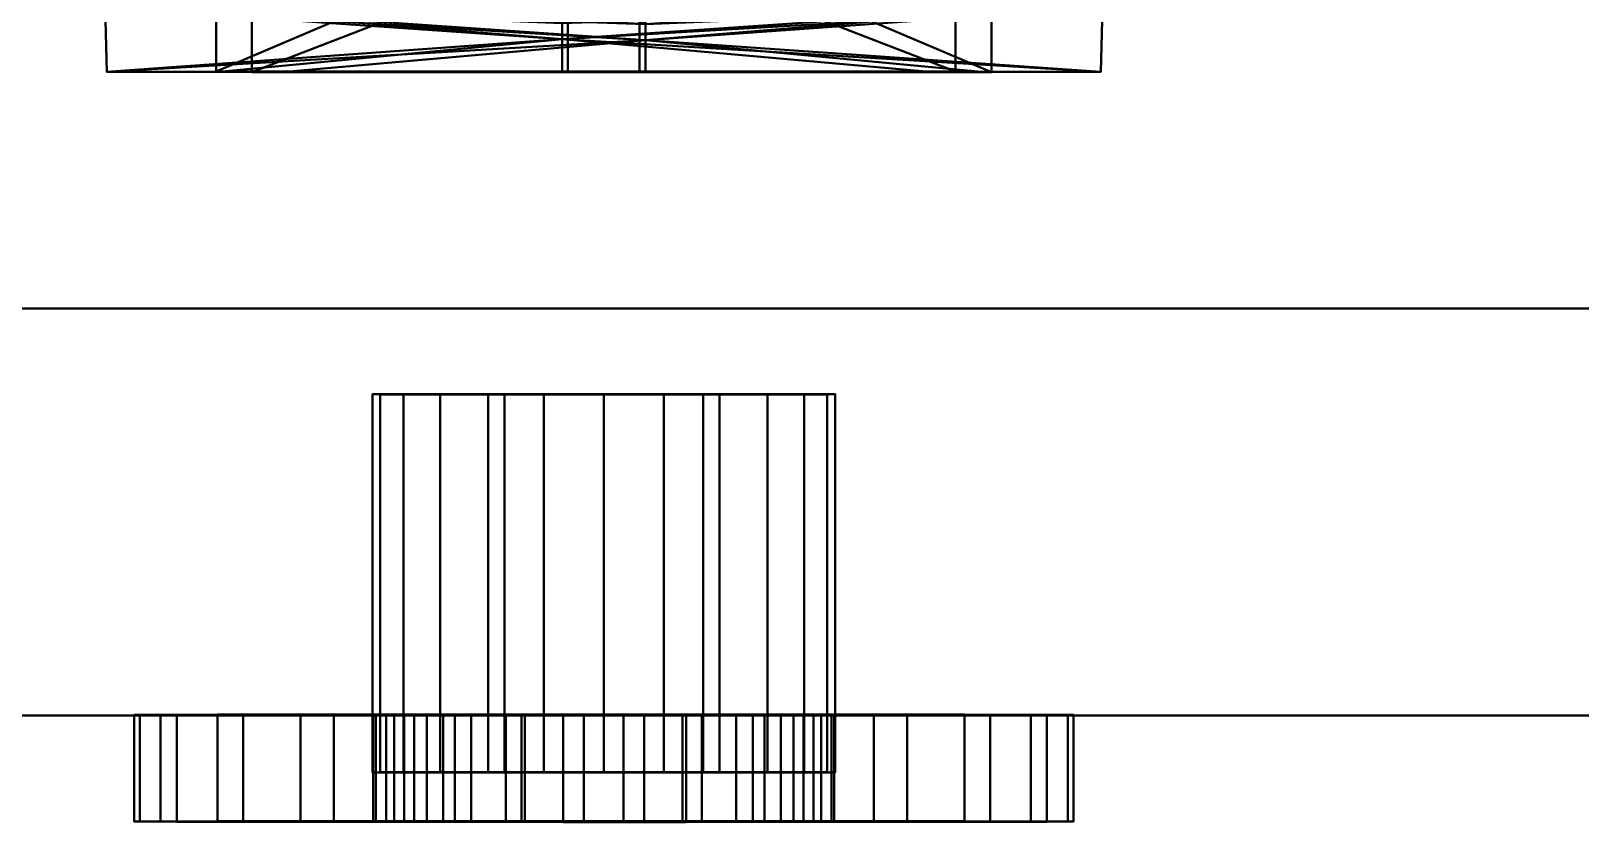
# Model space of a CAD drawing. Header units: millimetres. Extents: x -1445 to -245, y -164 to 264.
# Drawn here: x -823.38 to -787.24, y -163.99 to -145.52 of the extents above; entities that cross this region are included whole.
import ezdxf

# ---------------------------------------------------------------- set-up
doc = ezdxf.new("R2010")
doc.units = ezdxf.units.MM
doc.layers.add('A-GENM', color=7, linetype='Continuous', lineweight=40)

msp = doc.modelspace()

# ---------------------------------------------------------------- meshes
at = {"layer": 'A-GENM', "color": 35, "true_color": 0x97795e}
mesh = msp.add_polyface(dxfattribs=at)
corners = [(-245, -161.5, 900), (-245, 263.5, 900), (-1445, 263.5, 900), (-1445, -161.5, 900)]
mesh.append_faces([[corners[k] for k in face] for face in [(0, 1, 2, 3)]], dxfattribs={"color": 35})
mesh = msp.add_polyface(dxfattribs=at)
corners = [(-245, 263.5, 875), (-245, -161.5, 875), (-1445, -161.5, 875), (-1445, 263.5, 875)]
mesh.append_faces([[corners[k] for k in face] for face in [(3, 0, 1, 2)]], dxfattribs={"color": 35})
at = {"layer": 'A-GENM', "color": 254, "true_color": 0xced2d5}
mesh = msp.add_polyface(dxfattribs=at)
corners = [(-810.854, -146.467, 835.251), (-810.854, -144.717, 835.253), (-810.854, -142.967, 835.255), (-810.854, -141.217, 835.256), (-810.854, -139.467, 835.258), (-819.066, -139.473, 840.964), (-818.23, -139.483, 850.929), (-809.182, -139.488, 855.188), (-809.182, -141.238, 855.186), (-809.182, -142.988, 855.185), (-809.182, -144.738, 855.183), (-809.182, -146.488, 855.181), (-818.23, -146.483, 850.922), (-819.066, -146.473, 840.957)]
mesh.append_faces([[corners[k] for k in face] for face in [(12, 6, 9), (2, 5, 13)]], dxfattribs={"vtx0": -1, "vtx1": -1, "vtx2": -1, "color": 254})
mesh.append_faces([[corners[k] for k in face] for face in [(5, 6, 12, 13)]], dxfattribs={"vtx1": -1, "vtx3": -1, "color": 254})
mesh.append_faces([[corners[k] for k in face] for face in [(10, 11, 12, 9), (3, 4, 5, 2)]], dxfattribs={"vtx2": -1, "color": 254})
mesh.append_faces([[corners[k] for k in face] for face in [(6, 7, 8, 9), (13, 0, 1, 2)]], dxfattribs={"vtx3": -1, "color": 254})
mesh = msp.add_polyface(dxfattribs=at)
corners = [(-809.182, -139.488, 855.188), (-800.97, -139.482, 849.482), (-801.806, -139.472, 839.517), (-810.854, -139.467, 835.258), (-810.854, -141.217, 835.256), (-810.854, -142.967, 835.255), (-810.854, -144.717, 835.253), (-810.854, -146.467, 835.251), (-801.806, -146.472, 839.51), (-800.97, -146.482, 849.475), (-809.182, -146.488, 855.181), (-809.182, -144.738, 855.183), (-809.182, -142.988, 855.185), (-809.182, -141.238, 855.186)]
mesh.append_faces([[corners[k] for k in face] for face in [(8, 5, 6, 7)]], dxfattribs={"vtx0": -1, "color": 254})
mesh.append_faces([[corners[k] for k in face] for face in [(8, 2, 5), (12, 1, 9)]], dxfattribs={"vtx0": -1, "vtx1": -1, "vtx2": -1, "color": 254})
mesh.append_faces([[corners[k] for k in face] for face in [(2, 8, 9, 1)]], dxfattribs={"vtx0": -1, "vtx2": -1, "color": 254})
mesh.append_faces([[corners[k] for k in face] for face in [(13, 0, 1, 12)]], dxfattribs={"vtx2": -1, "color": 254})
mesh.append_faces([[corners[k] for k in face] for face in [(2, 3, 4, 5), (9, 10, 11, 12)]], dxfattribs={"vtx3": -1, "color": 254})
at = {"layer": 'A-GENM', "color": 35, "true_color": 0x97795e}
mesh = msp.add_polyface(dxfattribs=at)
corners = [(-245, -142.5, 37.475), (-245, -161.5, 37.475), (-842.975, -161.5, 37.475), (-842.975, -142.5, 37.475)]
mesh.append_faces([[corners[k] for k in face] for face in [(0, 1, 2, 3)]], dxfattribs={"color": 35})
mesh = msp.add_polyface(dxfattribs=at)
corners = [(-245, -152, 867.5), (-245, -142.5, 860), (-842.975, -142.5, 860), (-842.975, -152, 867.5)]
mesh.append_faces([[corners[k] for k in face] for face in [(3, 0, 1, 2)]], dxfattribs={"color": 35})
at = {"layer": 'A-GENM', "color": 254, "true_color": 0xced2d5}
mesh = msp.add_polyface(dxfattribs=at)
corners = [(-820.179, -144.972, 839.541), (-816.324, -144.967, 835.434), (-810.991, -144.966, 833.619), (-810.991, -145.341, 833.618), (-810.991, -145.716, 833.618), (-810.991, -146.091, 833.618), (-810.991, -146.466, 833.617), (-818.907, -146.47, 837.702), (-821.617, -146.478, 846.189), (-817.532, -146.487, 854.105), (-809.045, -146.489, 856.815), (-809.045, -146.114, 856.815), (-809.045, -145.739, 856.816), (-809.045, -145.364, 856.816), (-809.045, -144.989, 856.816), (-809.449, -144.989, 856.843), (-809.853, -144.989, 856.856), (-815.694, -144.988, 855.379), (-820.014, -144.984, 851.179), (-821.656, -144.978, 845.382)]
mesh.append_faces([[corners[k] for k in face] for face in [(13, 18, 12), (9, 12, 8), (1, 3, 0), (4, 0, 3)]], dxfattribs={"vtx0": -1, "vtx1": -1, "color": 254})
mesh.append_faces([[corners[k] for k in face] for face in [(8, 19, 4), (19, 8, 12)]], dxfattribs={"vtx0": -1, "vtx1": -1, "vtx2": -1, "color": 254})
mesh.append_faces([[corners[k] for k in face] for face in [(12, 18, 19), (4, 19, 0)]], dxfattribs={"vtx0": -1, "vtx2": -1, "color": 254})
mesh.append_faces([[corners[k] for k in face] for face in [(14, 15, 13)]], dxfattribs={"vtx1": -1, "color": 254})
mesh.append_faces([[corners[k] for k in face] for face in [(17, 18, 13), (16, 17, 13), (15, 16, 13), (7, 8, 4)]], dxfattribs={"vtx1": -1, "vtx2": -1, "color": 254})
mesh.append_faces([[corners[k] for k in face] for face in [(1, 2, 3), (5, 6, 7, 4)]], dxfattribs={"vtx2": -1, "color": 254})
mesh.append_faces([[corners[k] for k in face] for face in [(9, 10, 11, 12)]], dxfattribs={"vtx3": -1, "color": 254})
mesh = msp.add_polyface(dxfattribs=at)
corners = [(-810.991, -146.466, 833.617), (-810.991, -146.091, 833.618), (-810.991, -145.716, 833.618), (-810.991, -145.341, 833.618), (-810.991, -144.966, 833.619), (-810.587, -144.966, 833.592), (-810.183, -144.966, 833.579), (-804.341, -144.967, 835.056), (-800.021, -144.971, 839.256), (-798.38, -144.977, 845.053), (-799.856, -144.983, 850.894), (-803.712, -144.988, 855.001), (-809.045, -144.989, 856.816), (-809.045, -145.364, 856.816), (-809.045, -145.739, 856.816), (-809.045, -146.114, 856.815), (-809.045, -146.489, 856.815), (-801.128, -146.485, 852.73), (-798.419, -146.476, 844.243), (-802.504, -146.468, 836.327)]
mesh.append_faces([[corners[k] for k in face] for face in [(3, 8, 2), (11, 13, 10), (14, 10, 13)]], dxfattribs={"vtx0": -1, "vtx1": -1, "color": 254})
mesh.append_faces([[corners[k] for k in face] for face in [(18, 9, 14), (9, 18, 2)]], dxfattribs={"vtx0": -1, "vtx1": -1, "vtx2": -1, "color": 254})
mesh.append_faces([[corners[k] for k in face] for face in [(2, 18, 19), (2, 8, 9), (14, 9, 10)]], dxfattribs={"vtx0": -1, "vtx2": -1, "color": 254})
mesh.append_faces([[corners[k] for k in face] for face in [(4, 5, 3)]], dxfattribs={"vtx1": -1, "color": 254})
mesh.append_faces([[corners[k] for k in face] for face in [(7, 8, 3), (6, 7, 3), (5, 6, 3), (17, 18, 14)]], dxfattribs={"vtx1": -1, "vtx2": -1, "color": 254})
mesh.append_faces([[corners[k] for k in face] for face in [(11, 12, 13), (15, 16, 17, 14)]], dxfattribs={"vtx2": -1, "color": 254})
mesh.append_faces([[corners[k] for k in face] for face in [(19, 0, 1, 2)]], dxfattribs={"vtx3": -1, "color": 254})
mesh = msp.add_polyface(dxfattribs=at)
corners = [(-810.991, -146.466, 833.617), (-802.504, -146.468, 836.327), (-798.419, -146.476, 844.243), (-801.128, -146.485, 852.73), (-809.045, -146.489, 856.815), (-817.532, -146.487, 854.105), (-821.617, -146.478, 846.189), (-818.907, -146.47, 837.702), (-809.182, -146.488, 855.181), (-800.97, -146.482, 849.475), (-801.806, -146.472, 839.51), (-810.854, -146.467, 835.251), (-819.066, -146.473, 840.957), (-818.23, -146.483, 850.922)]
mesh.append_faces([[corners[k] for k in face] for face in [(6, 13, 5), (10, 2, 9), (2, 10, 1), (7, 12, 6)]], dxfattribs={"vtx0": -1, "vtx1": -1, "color": 254})
mesh.append_faces([[corners[k] for k in face] for face in [(9, 2, 3), (8, 4, 5, 13), (1, 10, 11, 0), (6, 12, 13)]], dxfattribs={"vtx0": -1, "vtx2": -1, "color": 254})
mesh.append_faces([[corners[k] for k in face] for face in [(8, 9, 3, 4), (11, 12, 7, 0)]], dxfattribs={"vtx1": -1, "vtx3": -1, "color": 254})
at = {"layer": 'A-GENM', "color": 35, "true_color": 0x97795e}
mesh = msp.add_polyface(dxfattribs=at)
corners = [(-245, -161.5, 867.5), (-245, -152, 867.5), (-842.975, -152, 867.5), (-842.975, -161.5, 867.5)]
mesh.append_faces([[corners[k] for k in face] for face in [(0, 1, 2, 3)]], dxfattribs={"color": 35})
at = {"layer": 'A-GENM', "color": 254, "true_color": 0xced2d5}
mesh = msp.add_polyface(dxfattribs=at)
corners = [(-810.018, -154.011, 850.628), (-808.62, -154.011, 850.444), (-807.318, -154.01, 849.905), (-806.199, -154.009, 849.047), (-805.341, -154.008, 847.928), (-804.802, -154.007, 846.626), (-804.618, -154.005, 845.228), (-804.802, -154.004, 843.831), (-805.341, -154.002, 842.528), (-806.199, -154.001, 841.41), (-807.318, -154, 840.552), (-808.62, -154, 840.012), (-810.018, -154, 839.828), (-811.415, -154, 840.012), (-812.718, -154, 840.552), (-813.836, -154.001, 841.41), (-814.694, -154.002, 842.528), (-815.234, -154.004, 843.831), (-815.418, -154.005, 845.228), (-815.234, -154.007, 846.626), (-814.694, -154.008, 847.928), (-813.836, -154.009, 849.047), (-812.718, -154.01, 849.905), (-811.415, -154.011, 850.444), (-812.335, -154.008, 848.405), (-812.335, -154.002, 841.696), (-810.018, -154.002, 841.696), (-807.7, -154.002, 841.696), (-807.7, -154.008, 848.405), (-810.018, -154.008, 848.405)]
mesh.append_faces([[corners[k] for k in face] for face in [(28, 6, 27)]], dxfattribs={"vtx0": -1, "vtx1": -1, "color": 254})
mesh.append_faces([[corners[k] for k in face] for face in [(24, 22, 23, 29), (18, 24, 25), (13, 25, 26, 12), (25, 13, 14)]], dxfattribs={"vtx0": -1, "vtx2": -1, "color": 254})
mesh.append_faces([[corners[k] for k in face] for face in [(24, 18, 19, 20), (24, 20, 21, 22), (25, 16, 17, 18), (28, 2, 3, 4), (28, 4, 5, 6), (27, 6, 7, 8)]], dxfattribs={"vtx0": -1, "vtx3": -1, "color": 254})
mesh.append_faces([[corners[k] for k in face] for face in [(15, 16, 25, 14), (0, 1, 29, 23), (9, 10, 27, 8), (10, 11, 27)]], dxfattribs={"vtx1": -1, "vtx2": -1, "color": 254})
mesh.append_faces([[corners[k] for k in face] for face in [(11, 12, 26, 27), (28, 29, 1, 2)]], dxfattribs={"vtx1": -1, "vtx3": -1, "color": 254})
mesh = msp.add_polyface(dxfattribs=at)
corners = [(-810.018, -162.823, 839.819), (-811.415, -162.823, 840.003), (-812.718, -162.824, 840.543), (-813.836, -162.825, 841.401), (-814.694, -162.826, 842.519), (-815.234, -162.827, 843.822), (-815.418, -162.829, 845.219), (-815.234, -162.83, 846.617), (-814.694, -162.832, 847.919), (-813.836, -162.833, 849.038), (-812.718, -162.834, 849.896), (-811.415, -162.834, 850.435), (-810.018, -162.834, 850.619), (-810.018, -154.011, 850.628), (-811.415, -154.011, 850.444), (-812.718, -154.01, 849.905), (-813.836, -154.009, 849.047), (-814.694, -154.008, 847.928), (-815.234, -154.007, 846.626), (-815.418, -154.005, 845.228), (-815.234, -154.004, 843.831), (-814.694, -154.002, 842.528), (-813.836, -154.001, 841.41), (-812.718, -154, 840.552), (-811.415, -154, 840.012), (-810.018, -154, 839.828)]
mesh.append_faces([[corners[k] for k in face] for face in [(13, 14, 11, 12), (0, 1, 24, 25)]], dxfattribs={"vtx1": -1, "color": 254})
mesh.append_faces([[corners[k] for k in face] for face in [(14, 15, 10, 11), (16, 17, 8, 9), (15, 16, 9, 10), (17, 18, 7, 8), (6, 7, 18, 19), (19, 20, 5, 6), (20, 21, 4, 5), (22, 23, 2, 3), (21, 22, 3, 4), (23, 24, 1, 2)]], dxfattribs={"vtx1": -1, "vtx3": -1, "color": 254})
mesh = msp.add_polyface(dxfattribs=at)
corners = [(-812.335, -162.825, 841.687), (-810.018, -162.825, 841.687), (-810.018, -154.002, 841.696), (-812.335, -154.002, 841.696)]
mesh.append_faces([[corners[k] for k in face] for face in [(0, 1, 2, 3)]], dxfattribs={"color": 254})
mesh = msp.add_polyface(dxfattribs=at)
corners = [(-812.335, -162.832, 848.396), (-812.335, -162.825, 841.687), (-812.335, -154.002, 841.696), (-812.335, -154.008, 848.405)]
mesh.append_faces([[corners[k] for k in face] for face in [(3, 0, 1, 2)]], dxfattribs={"color": 254})
mesh = msp.add_polyface(dxfattribs=at)
corners = [(-810.018, -162.832, 848.396), (-812.335, -162.832, 848.396), (-812.335, -154.008, 848.405), (-810.018, -154.008, 848.405)]
mesh.append_faces([[corners[k] for k in face] for face in [(0, 1, 2, 3)]], dxfattribs={"color": 254})
mesh = msp.add_polyface(dxfattribs=at)
corners = [(-810.018, -162.834, 850.619), (-808.62, -162.834, 850.435), (-807.318, -162.834, 849.896), (-806.199, -162.833, 849.038), (-805.341, -162.832, 847.919), (-804.802, -162.83, 846.617), (-804.618, -162.829, 845.219), (-804.802, -162.827, 843.822), (-805.341, -162.826, 842.519), (-806.199, -162.825, 841.401), (-807.318, -162.824, 840.543), (-808.62, -162.823, 840.003), (-810.018, -162.823, 839.819), (-810.018, -154, 839.828), (-808.62, -154, 840.012), (-807.318, -154, 840.552), (-806.199, -154.001, 841.41), (-805.341, -154.002, 842.528), (-804.802, -154.004, 843.831), (-804.618, -154.005, 845.228), (-804.802, -154.007, 846.626), (-805.341, -154.008, 847.928), (-806.199, -154.009, 849.047), (-807.318, -154.01, 849.905), (-808.62, -154.011, 850.444), (-810.018, -154.011, 850.628)]
mesh.append_faces([[corners[k] for k in face] for face in [(13, 14, 11, 12), (0, 1, 24, 25)]], dxfattribs={"vtx1": -1, "color": 254})
mesh.append_faces([[corners[k] for k in face] for face in [(14, 15, 10, 11), (16, 17, 8, 9), (15, 16, 9, 10), (17, 18, 7, 8), (6, 7, 18, 19), (19, 20, 5, 6), (20, 21, 4, 5), (22, 23, 2, 3), (21, 22, 3, 4), (23, 24, 1, 2)]], dxfattribs={"vtx1": -1, "vtx3": -1, "color": 254})
mesh = msp.add_polyface(dxfattribs=at)
corners = [(-810.018, -162.825, 841.687), (-807.7, -162.825, 841.687), (-807.7, -154.002, 841.696), (-810.018, -154.002, 841.696)]
mesh.append_faces([[corners[k] for k in face] for face in [(0, 1, 2, 3)]], dxfattribs={"color": 254})
mesh = msp.add_polyface(dxfattribs=at)
corners = [(-807.7, -162.832, 848.396), (-810.018, -162.832, 848.396), (-810.018, -154.008, 848.405), (-807.7, -154.008, 848.405)]
mesh.append_faces([[corners[k] for k in face] for face in [(0, 1, 2, 3)]], dxfattribs={"color": 254})
mesh = msp.add_polyface(dxfattribs=at)
corners = [(-807.7, -162.825, 841.687), (-807.7, -162.832, 848.396), (-807.7, -154.008, 848.405), (-807.7, -154.002, 841.696)]
mesh.append_faces([[corners[k] for k in face] for face in [(0, 1, 2, 3)]], dxfattribs={"color": 254})
at = {"layer": 'A-GENM', "color": 35, "true_color": 0x97795e}
mesh = msp.add_polyface(dxfattribs=at)
corners = [(-1445, -161.5, 875), (-245, -161.5, 875), (-245, -161.5, 900), (-1445, -161.5, 900)]
mesh.append_faces([[corners[k] for k in face] for face in [(1, 2, 3, 0)]], dxfattribs={"color": 35})
mesh = msp.add_polyface(dxfattribs=at)
corners = [(-245, -161.5, 37.475), (-245, -161.5, 867.5), (-842.975, -161.5, 867.5), (-842.975, -161.5, 37.475)]
mesh.append_faces([[corners[k] for k in face] for face in [(0, 1, 2, 3)]], dxfattribs={"color": 35})
at = {"layer": 'A-GENM', "color": 254, "true_color": 0xced2d5}
mesh = msp.add_polyface(dxfattribs=at)
corners = [(-810.963, -161.5, 856.16), (-808.095, -161.5, 856.031), (-805.357, -161.499, 855.164), (-802.937, -161.497, 853.619), (-801, -161.495, 851.499), (-799.677, -161.493, 848.95), (-799.059, -161.49, 846.146), (-799.187, -161.487, 843.278), (-800.054, -161.484, 840.54), (-801.6, -161.482, 838.12), (-803.719, -161.48, 836.182), (-806.268, -161.478, 834.86), (-809.072, -161.478, 834.241), (-811.941, -161.478, 834.37), (-814.679, -161.479, 835.237), (-817.099, -161.48, 836.783), (-819.036, -161.482, 838.902), (-820.359, -161.485, 841.451), (-820.977, -161.488, 844.255), (-820.848, -161.491, 847.124), (-819.982, -161.494, 849.861), (-818.436, -161.496, 852.281), (-816.316, -161.498, 854.219), (-813.768, -161.499, 855.542), (-809.554, -161.483, 839.821), (-808.177, -161.484, 840.124), (-806.926, -161.484, 840.774), (-805.885, -161.485, 841.725), (-805.126, -161.486, 842.913), (-804.701, -161.488, 844.257), (-804.638, -161.489, 845.665), (-804.941, -161.491, 847.041), (-805.591, -161.492, 848.293), (-806.542, -161.493, 849.333), (-807.73, -161.494, 850.092), (-809.074, -161.494, 850.517), (-810.482, -161.494, 850.581), (-811.859, -161.494, 850.277), (-813.11, -161.493, 849.628), (-814.15, -161.492, 848.677), (-814.909, -161.491, 847.489), (-815.335, -161.49, 846.145), (-815.398, -161.488, 844.736), (-815.094, -161.487, 843.36), (-814.445, -161.486, 842.109), (-813.494, -161.485, 841.068), (-812.306, -161.484, 840.309), (-810.962, -161.483, 839.884)]
mesh.append_faces([[corners[k] for k in face] for face in [(19, 42, 18), (39, 22, 38), (45, 16, 44), (32, 4, 31), (3, 33, 2), (11, 26, 10), (29, 7, 28)]], dxfattribs={"vtx0": -1, "vtx1": -1, "color": 254})
mesh.append_faces([[corners[k] for k in face] for face in [(43, 17, 18, 42), (44, 16, 17, 43), (35, 0, 1, 34), (2, 33, 34, 1), (5, 30, 31, 4), (30, 5, 6), (8, 27, 28, 7), (27, 8, 9)]], dxfattribs={"vtx0": -1, "vtx2": -1, "color": 254})
mesh.append_faces([[corners[k] for k in face] for face in [(35, 36, 0)]], dxfattribs={"vtx1": -1, "vtx2": -1, "color": 254})
mesh.append_faces([[corners[k] for k in face] for face in [(40, 41, 20, 21), (41, 42, 19, 20), (21, 22, 39, 40), (36, 37, 23, 0), (37, 38, 22, 23), (15, 16, 45, 46), (14, 15, 46, 47), (47, 24, 13, 14), (12, 13, 24, 25), (32, 33, 3, 4), (26, 27, 9, 10), (11, 12, 25, 26), (6, 7, 29, 30)]], dxfattribs={"vtx1": -1, "vtx3": -1, "color": 254})
mesh = msp.add_polyface(dxfattribs=at)
corners = [(-809.072, -163.966, 834.239), (-811.941, -163.966, 834.367), (-814.679, -163.967, 835.234), (-817.099, -163.969, 836.78), (-819.036, -163.971, 838.899), (-820.359, -163.974, 841.448), (-820.977, -163.977, 844.252), (-820.848, -163.979, 847.121), (-819.982, -163.982, 849.859), (-818.436, -163.985, 852.279), (-816.316, -163.987, 854.216), (-813.768, -163.988, 855.539), (-810.963, -163.989, 856.157), (-810.963, -161.5, 856.16), (-813.768, -161.499, 855.542), (-816.316, -161.498, 854.219), (-818.436, -161.496, 852.281), (-819.982, -161.494, 849.861), (-820.848, -161.491, 847.124), (-820.977, -161.488, 844.255), (-820.359, -161.485, 841.451), (-819.036, -161.482, 838.902), (-817.099, -161.48, 836.783), (-814.679, -161.479, 835.237), (-811.941, -161.478, 834.37), (-809.072, -161.478, 834.241)]
mesh.append_faces([[corners[k] for k in face] for face in [(13, 14, 11, 12), (0, 1, 24, 25)]], dxfattribs={"vtx1": -1, "color": 254})
mesh.append_faces([[corners[k] for k in face] for face in [(14, 15, 10, 11), (16, 17, 8, 9), (15, 16, 9, 10), (17, 18, 7, 8), (6, 7, 18, 19), (19, 20, 5, 6), (20, 21, 4, 5), (22, 23, 2, 3), (21, 22, 3, 4), (23, 24, 1, 2)]], dxfattribs={"vtx1": -1, "vtx3": -1, "color": 254})
mesh = msp.add_polyface(dxfattribs=at)
corners = [(-810.482, -163.983, 850.578), (-811.859, -163.983, 850.275), (-813.11, -163.982, 849.625), (-814.15, -163.981, 848.674), (-814.909, -163.98, 847.486), (-815.335, -163.978, 846.142), (-815.398, -163.977, 844.734), (-815.094, -163.976, 843.357), (-814.445, -163.974, 842.106), (-813.494, -163.973, 841.066), (-812.306, -163.972, 840.307), (-810.962, -163.972, 839.881), (-809.554, -163.972, 839.818), (-809.554, -161.483, 839.821), (-810.962, -161.483, 839.884), (-812.306, -161.484, 840.309), (-813.494, -161.485, 841.068), (-814.445, -161.486, 842.109), (-815.094, -161.487, 843.36), (-815.398, -161.488, 844.736), (-815.335, -161.49, 846.145), (-814.909, -161.491, 847.489), (-814.15, -161.492, 848.677), (-813.11, -161.493, 849.628), (-811.859, -161.494, 850.277), (-810.482, -161.494, 850.581)]
mesh.append_faces([[corners[k] for k in face] for face in [(14, 11, 12, 13), (1, 24, 25, 0)]], dxfattribs={"vtx0": -1, "color": 254})
mesh.append_faces([[corners[k] for k in face] for face in [(15, 10, 11, 14), (17, 8, 9, 16), (16, 9, 10, 15), (18, 7, 8, 17), (7, 18, 19, 6), (20, 5, 6, 19), (21, 4, 5, 20), (23, 2, 3, 22), (22, 3, 4, 21), (24, 1, 2, 23)]], dxfattribs={"vtx0": -1, "vtx2": -1, "color": 254})
mesh = msp.add_polyface(dxfattribs=at)
corners = [(-810.963, -163.989, 856.157), (-808.095, -163.989, 856.029), (-805.357, -163.988, 855.162), (-802.937, -163.986, 853.616), (-801, -163.984, 851.497), (-799.677, -163.981, 848.948), (-799.059, -163.978, 846.144), (-799.187, -163.976, 843.275), (-800.054, -163.973, 840.537), (-801.6, -163.97, 838.117), (-803.719, -163.968, 836.18), (-806.268, -163.967, 834.857), (-809.072, -163.966, 834.239), (-809.072, -161.478, 834.241), (-806.268, -161.478, 834.86), (-803.719, -161.48, 836.182), (-801.6, -161.482, 838.12), (-800.054, -161.484, 840.54), (-799.187, -161.487, 843.278), (-799.059, -161.49, 846.146), (-799.677, -161.493, 848.95), (-801, -161.495, 851.499), (-802.937, -161.497, 853.619), (-805.357, -161.499, 855.164), (-808.095, -161.5, 856.031), (-810.963, -161.5, 856.16)]
mesh.append_faces([[corners[k] for k in face] for face in [(13, 14, 11, 12), (0, 1, 24, 25)]], dxfattribs={"vtx1": -1, "color": 254})
mesh.append_faces([[corners[k] for k in face] for face in [(14, 15, 10, 11), (16, 17, 8, 9), (15, 16, 9, 10), (17, 18, 7, 8), (6, 7, 18, 19), (19, 20, 5, 6), (20, 21, 4, 5), (22, 23, 2, 3), (21, 22, 3, 4), (23, 24, 1, 2)]], dxfattribs={"vtx1": -1, "vtx3": -1, "color": 254})
mesh = msp.add_polyface(dxfattribs=at)
corners = [(-809.554, -163.972, 839.818), (-808.177, -163.972, 840.122), (-806.926, -163.973, 840.771), (-805.885, -163.974, 841.722), (-805.126, -163.975, 842.91), (-804.701, -163.977, 844.254), (-804.638, -163.978, 845.662), (-804.941, -163.979, 847.039), (-805.591, -163.981, 848.29), (-806.542, -163.982, 849.331), (-807.73, -163.982, 850.089), (-809.074, -163.983, 850.515), (-810.482, -163.983, 850.578), (-810.482, -161.494, 850.581), (-809.074, -161.494, 850.517), (-807.73, -161.494, 850.092), (-806.542, -161.493, 849.333), (-805.591, -161.492, 848.293), (-804.941, -161.491, 847.041), (-804.638, -161.489, 845.665), (-804.701, -161.488, 844.257), (-805.126, -161.486, 842.913), (-805.885, -161.485, 841.725), (-806.926, -161.484, 840.774), (-808.177, -161.484, 840.124), (-809.554, -161.483, 839.821)]
mesh.append_faces([[corners[k] for k in face] for face in [(14, 11, 12, 13), (1, 24, 25, 0)]], dxfattribs={"vtx0": -1, "color": 254})
mesh.append_faces([[corners[k] for k in face] for face in [(15, 10, 11, 14), (17, 8, 9, 16), (16, 9, 10, 15), (18, 7, 8, 17), (7, 18, 19, 6), (20, 5, 6, 19), (21, 4, 5, 20), (23, 2, 3, 22), (22, 3, 4, 21), (24, 1, 2, 23)]], dxfattribs={"vtx0": -1, "vtx2": -1, "color": 254})
mesh = msp.add_polyface(dxfattribs=at)
corners = [(-810.018, -162.834, 850.619), (-811.415, -162.834, 850.435), (-812.718, -162.834, 849.896), (-813.836, -162.833, 849.038), (-814.694, -162.832, 847.919), (-815.234, -162.83, 846.617), (-815.418, -162.829, 845.219), (-815.234, -162.827, 843.822), (-814.694, -162.826, 842.519), (-813.836, -162.825, 841.401), (-812.718, -162.824, 840.543), (-811.415, -162.823, 840.003), (-810.018, -162.823, 839.819), (-808.62, -162.823, 840.003), (-807.318, -162.824, 840.543), (-806.199, -162.825, 841.401), (-805.341, -162.826, 842.519), (-804.802, -162.827, 843.822), (-804.618, -162.829, 845.219), (-804.802, -162.83, 846.617), (-805.341, -162.832, 847.919), (-806.199, -162.833, 849.038), (-807.318, -162.834, 849.896), (-808.62, -162.834, 850.435), (-812.335, -162.832, 848.396), (-810.018, -162.832, 848.396), (-807.7, -162.832, 848.396), (-807.7, -162.825, 841.687), (-810.018, -162.825, 841.687), (-812.335, -162.825, 841.687)]
mesh.append_faces([[corners[k] for k in face] for face in [(23, 26, 22)]], dxfattribs={"vtx0": -1, "vtx1": -1, "color": 254})
mesh.append_faces([[corners[k] for k in face] for face in [(25, 0, 1, 24), (24, 3, 4), (28, 12, 13)]], dxfattribs={"vtx0": -1, "vtx2": -1, "color": 254})
mesh.append_faces([[corners[k] for k in face] for face in [(26, 20, 21, 22), (27, 14, 15, 16), (24, 1, 2, 3), (24, 4, 5, 6)]], dxfattribs={"vtx0": -1, "vtx3": -1, "color": 254})
mesh.append_faces([[corners[k] for k in face] for face in [(19, 20, 26, 18), (17, 18, 27, 16), (26, 27, 18), (10, 11, 29, 9), (8, 9, 29, 7)]], dxfattribs={"vtx1": -1, "vtx2": -1, "color": 254})
mesh.append_faces([[corners[k] for k in face] for face in [(23, 0, 25, 26), (13, 14, 27, 28), (29, 24, 6, 7), (28, 29, 11, 12)]], dxfattribs={"vtx1": -1, "vtx3": -1, "color": 254})
mesh = msp.add_polyface(dxfattribs=at)
corners = [(-810.963, -163.989, 856.157), (-813.768, -163.988, 855.539), (-816.316, -163.987, 854.216), (-818.436, -163.985, 852.279), (-819.982, -163.982, 849.859), (-820.848, -163.979, 847.121), (-820.977, -163.977, 844.252), (-820.359, -163.974, 841.448), (-819.036, -163.971, 838.899), (-817.099, -163.969, 836.78), (-814.679, -163.967, 835.234), (-811.941, -163.966, 834.367), (-809.072, -163.966, 834.239), (-806.268, -163.967, 834.857), (-803.719, -163.968, 836.18), (-801.6, -163.97, 838.117), (-800.054, -163.973, 840.537), (-799.187, -163.976, 843.275), (-799.059, -163.978, 846.144), (-799.677, -163.981, 848.948), (-801, -163.984, 851.497), (-802.937, -163.986, 853.616), (-805.357, -163.988, 855.162), (-808.095, -163.989, 856.029), (-809.554, -163.972, 839.818), (-810.962, -163.972, 839.881), (-812.306, -163.972, 840.307), (-813.494, -163.973, 841.066), (-814.445, -163.974, 842.106), (-815.094, -163.976, 843.357), (-815.398, -163.977, 844.734), (-815.335, -163.978, 846.142), (-814.909, -163.98, 847.486), (-814.15, -163.981, 848.674), (-813.11, -163.982, 849.625), (-811.859, -163.983, 850.275), (-810.482, -163.983, 850.578), (-809.074, -163.983, 850.515), (-807.73, -163.982, 850.089), (-806.542, -163.982, 849.331), (-805.591, -163.981, 848.29), (-804.941, -163.979, 847.039), (-804.638, -163.978, 845.662), (-804.701, -163.977, 844.254), (-805.126, -163.975, 842.91), (-805.885, -163.974, 841.722), (-806.926, -163.973, 840.771), (-808.177, -163.972, 840.122)]
mesh.append_faces([[corners[k] for k in face] for face in [(19, 42, 18), (39, 22, 38), (45, 16, 44), (32, 4, 31), (3, 33, 2), (11, 26, 10), (29, 7, 28)]], dxfattribs={"vtx0": -1, "vtx1": -1, "color": 254})
mesh.append_faces([[corners[k] for k in face] for face in [(43, 17, 18, 42), (44, 16, 17, 43), (35, 0, 1, 34), (2, 33, 34, 1), (5, 30, 31, 4), (30, 5, 6), (8, 27, 28, 7), (27, 8, 9)]], dxfattribs={"vtx0": -1, "vtx2": -1, "color": 254})
mesh.append_faces([[corners[k] for k in face] for face in [(35, 36, 0)]], dxfattribs={"vtx1": -1, "vtx2": -1, "color": 254})
mesh.append_faces([[corners[k] for k in face] for face in [(40, 41, 20, 21), (41, 42, 19, 20), (21, 22, 39, 40), (36, 37, 23, 0), (37, 38, 22, 23), (15, 16, 45, 46), (14, 15, 46, 47), (47, 24, 13, 14), (12, 13, 24, 25), (32, 33, 3, 4), (26, 27, 9, 10), (11, 12, 25, 26), (6, 7, 29, 30)]], dxfattribs={"vtx1": -1, "vtx3": -1, "color": 254})

doc.saveas('drawing.dxf')
